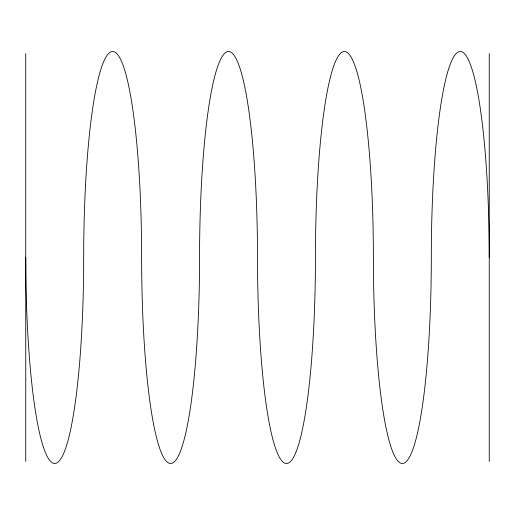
<?xml version="1.0" encoding="UTF-8"?>
<svg xmlns="http://www.w3.org/2000/svg" width="515" height="515" viewBox="0 0 515 515"><rect width="100%" height="100%" fill="white"/><g stroke="black" fill="none" stroke-linecap="round" stroke-linejoin="round"><path stroke-width="0.77" d="M489.25 53.56L489.25 461.44M25.75 53.56L25.75 461.44M25.75 257.5A205.987 28.969 -90 0 0 54.719 463.487A205.987 28.969 -90 0 0 83.688 257.5A205.987 28.969 90 0 1 112.656 51.513A205.987 28.969 90 0 1 141.625 257.5A205.987 28.969 -90 0 0 170.594 463.487A205.987 28.969 -90 0 0 199.562 257.5A205.987 28.969 90 0 1 228.531 51.513A205.987 28.969 90 0 1 257.5 257.5A205.987 28.969 -90 0 0 286.469 463.487A205.987 28.969 -90 0 0 315.438 257.5A205.987 28.969 90 0 1 344.406 51.513A205.987 28.969 90 0 1 373.375 257.5A205.987 28.969 -90 0 0 402.344 463.487A205.987 28.969 -90 0 0 431.313 257.5A205.987 28.969 90 0 1 460.281 51.513A205.987 28.969 90 0 1 489.25 257.5"/></g></svg>
